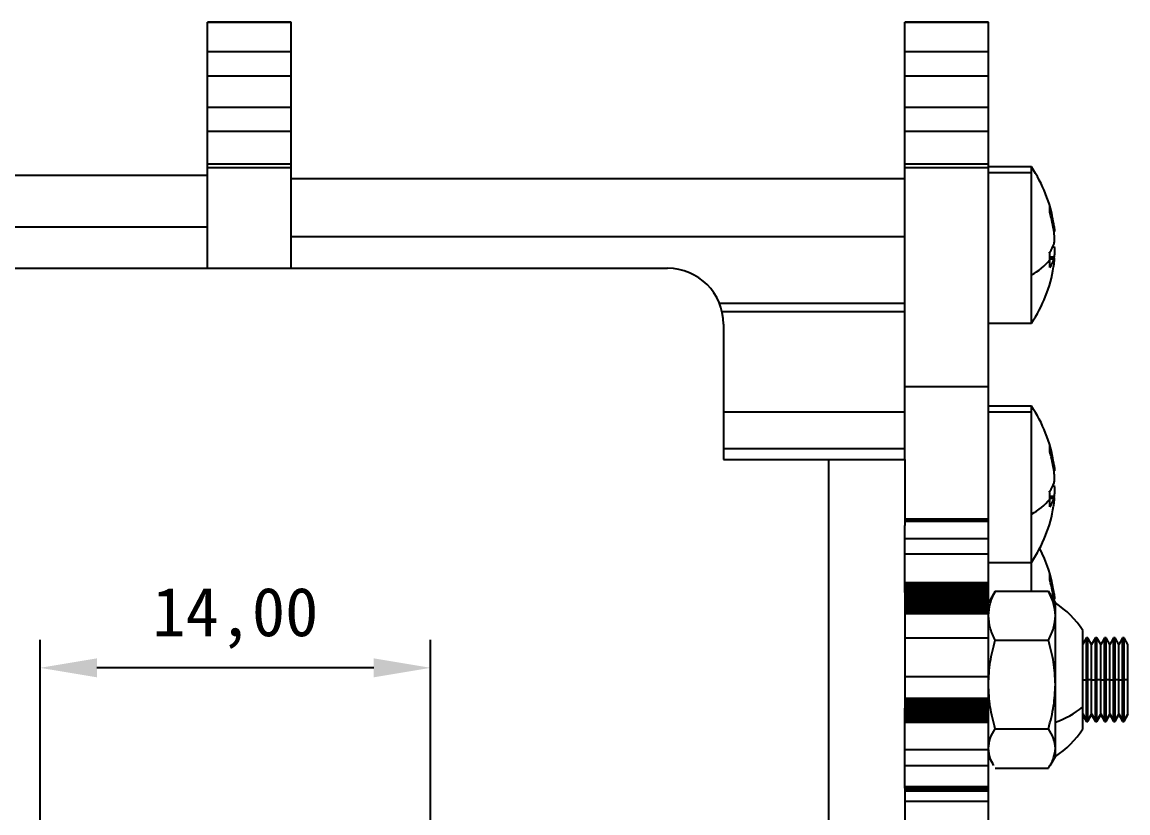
# Model space of a CAD drawing. Header units: millimetres. Extents: x 0 to 1189, y 0 to 841.
# Drawn here: x 252.6 to 331.9, y 657.1 to 713.8 of the extents above; entities that cross this region are included whole.
import ezdxf

# ---------------------------------------------------------------- set-up
doc = ezdxf.new("R2010")
doc.units = ezdxf.units.MM
doc.header["$PDSIZE"] = -1
doc.layers.add('标注层', color=4, linetype='Continuous', lineweight=25)
doc.dimstyles.new('ISO-25', dxfattribs={"dimtxt": 2.5, "dimasz": 2.5, "dimexe": 1.25, "dimexo": 0.625, "dimtad": 1, "dimtxsty": 'Standard', "dimcen": 2.5, "dimadec": 0, "dimazin": 0, "dimtfac": 1, "dimtmove": 0, "dimatfit": 3, "dimfxl": 1, "dimarcsym": 0})

# ---------------------------------------------------------------- blocks, each defined once
blk = doc.blocks.new('*D2')
at = {"layer": 'Defpoints', "color": 0, "transparency": 16777216}
for p in [(253.911, 667.485), (253.911, 639.135), (281.911, 639.135)]:
    blk.add_point(p, dxfattribs=at)
at = {"layer": '标注层', "color": 0, "lineweight": -2, "transparency": 16777216}
for p, q in [((253.911, 639.135), (253.911, 669.485)), ((281.911, 639.135), (281.911, 669.485)), ((277.831, 667.485), (257.991, 667.485))]:
    blk.add_line(p, q, dxfattribs=at)
at = {"layer": '标注层', "color": 0, "transparency": 16777216}
for points in [[(257.991, 668.165), (257.991, 666.805), (253.911, 667.485)], [(277.831, 668.165), (277.831, 666.805), (281.911, 667.485)]]:
    blk.add_solid(points, dxfattribs=at)
at = {"layer": '标注层', "color": 0, "transparency": 16777216, "insert": (267.911, 671.05), "char_height": 3.5, "attachment_point": 5}
blk.add_mtext('14,00', dxfattribs=at)

msp = doc.modelspace()

# ---------------------------------------------------------------- linework, layer by layer
at = {"color": 7, "linetype": 'Continuous', "lineweight": 25}
for p, q in [((271.911, 713.789), (265.911, 713.789)), ((265.911, 713.784), (265.911, 713.789)), ((265.911, 713.784), (271.911, 713.784)), ((265.911, 711.673), (265.911, 713.784)), ((271.911, 713.784), (271.911, 713.789)), ((271.911, 711.673), (271.911, 713.784)), ((321.911, 713.789), (315.911, 713.789)), ((315.911, 713.784), (315.911, 713.789)), ((315.911, 713.784), (321.911, 713.784)), ((315.911, 711.673), (315.911, 713.784)), ((321.911, 713.784), (321.911, 713.789)), ((321.911, 711.673), (321.911, 713.784)), ((265.911, 711.673), (271.911, 711.673)), ((265.911, 709.926), (265.911, 711.673)), ((271.911, 709.926), (271.911, 711.673)), ((315.911, 711.673), (321.911, 711.673)), ((315.911, 709.926), (315.911, 711.673)), ((321.911, 709.926), (321.911, 711.673)), ((265.911, 709.926), (271.911, 709.926)), ((265.911, 707.678), (265.911, 709.926)), ((271.911, 707.678), (271.911, 709.926)), ((315.911, 709.926), (321.911, 709.926)), ((315.911, 707.678), (315.911, 709.926)), ((321.911, 707.678), (321.911, 709.926)), ((265.911, 707.678), (271.911, 707.678)), ((265.911, 705.966), (265.911, 707.678)), ((271.911, 705.966), (271.911, 707.678)), ((315.911, 707.678), (321.911, 707.678)), ((315.911, 705.966), (315.911, 707.678)), ((321.911, 705.966), (321.911, 707.678)), ((265.911, 705.966), (271.911, 705.966)), ((265.911, 703.599), (265.911, 705.966)), ((271.911, 703.599), (271.911, 705.966)), ((315.911, 705.966), (321.911, 705.966)), ((315.911, 703.599), (315.911, 705.966)), ((321.911, 703.599), (321.911, 705.966)), ((271.911, 703.599), (265.911, 703.599)), ((265.911, 703.375), (265.911, 703.599)), ((265.911, 703.375), (271.911, 703.375)), ((265.911, 696.135), (265.911, 703.375)), ((271.911, 703.375), (271.911, 703.599)), ((271.911, 696.135), (271.911, 703.375)), ((321.911, 703.599), (315.911, 703.599)), ((315.911, 703.375), (315.911, 703.599)), ((315.911, 703.375), (321.911, 703.375)), ((315.911, 687.635), (315.911, 703.375)), ((321.911, 703.375), (321.911, 703.599)), ((324.996, 703.404), (321.911, 703.404)), ((321.911, 687.635), (321.911, 703.375)), ((324.996, 702.979), (324.996, 703.404)), ((215.911, 702.812), (265.911, 702.812)), ((271.911, 702.577), (315.911, 702.577)), ((324.996, 702.979), (321.911, 702.979)), ((324.996, 695.665), (324.996, 702.979)), ((215.911, 699.108), (265.911, 699.108)), ((326.609, 698.771), (326.683, 698.771)), ((271.87, 697.791), (271.87, 697.788)), ((271.911, 698.413), (315.911, 698.413)), ((326.683, 696.836), (326.318, 696.836)), ((225.384, 696.135), (298.911, 696.135)), ((324.996, 692.204), (324.996, 695.665)), ((302.618, 693.639), (315.911, 693.639)), ((302.81, 693.03), (315.911, 693.03)), ((321.911, 692.204), (324.996, 692.204)), ((302.911, 692.135), (302.911, 682.426)), ((321.911, 687.635), (315.911, 687.635)), ((315.911, 682.426), (315.911, 687.635)), ((321.911, 678.174), (321.911, 687.635)), ((302.911, 685.845), (315.911, 685.845)), ((324.996, 686.249), (321.911, 686.249)), ((324.996, 685.824), (324.996, 686.249)), ((324.996, 685.824), (321.911, 685.824)), ((324.996, 678.51), (324.996, 685.824)), ((302.911, 683.208), (315.911, 683.208)), ((302.911, 682.426), (310.438, 682.426)), ((310.438, 682.426), (310.438, 595.845)), ((310.438, 682.426), (315.911, 682.426)), ((315.911, 682.426), (315.911, 677.694)), ((326.609, 681.616), (326.683, 681.616)), ((326.683, 679.681), (326.318, 679.681)), ((315.911, 678.174), (321.911, 678.174)), ((315.911, 678.053), (321.911, 678.053)), ((315.911, 678.053), (321.911, 678.053)), ((315.911, 678.052), (321.911, 678.052)), ((315.911, 678.051), (321.911, 678.051)), ((315.911, 678.05), (321.911, 678.05)), ((315.911, 678.047), (321.911, 678.047)), ((315.911, 678.045), (321.911, 678.045)), ((315.911, 678.041), (321.911, 678.041)), ((315.911, 678.038), (321.911, 678.038)), ((315.911, 678.033), (321.911, 678.033)), ((315.911, 678.029), (321.911, 678.029)), ((315.911, 678.023), (321.911, 678.023)), ((315.911, 678.017), (321.911, 678.017)), ((315.911, 678.011), (321.911, 678.011)), ((321.911, 678.053), (321.911, 678.174)), ((321.911, 678.052), (321.911, 678.053)), ((321.911, 678.053), (321.911, 678.053)), ((321.911, 678.051), (321.911, 678.052)), ((321.911, 678.05), (321.911, 678.051)), ((321.911, 678.047), (321.911, 678.05)), ((321.911, 678.045), (321.911, 678.047)), ((321.911, 678.041), (321.911, 678.045)), ((321.911, 678.038), (321.911, 678.041)), ((321.911, 678.033), (321.911, 678.038)), ((321.911, 678.029), (321.911, 678.033)), ((321.911, 678.023), (321.911, 678.029)), ((321.911, 678.017), (321.911, 678.023)), ((321.911, 678.011), (321.911, 678.017)), ((321.911, 676.768), (321.911, 678.011)), ((324.996, 675.049), (324.996, 678.51)), ((315.911, 676.768), (315.911, 677.694)), ((315.911, 676.768), (321.911, 676.768)), ((315.911, 675.663), (315.911, 676.768)), ((321.911, 675.663), (321.911, 676.768)), ((315.911, 675.663), (321.911, 675.663)), ((315.911, 673.609), (315.911, 675.663)), ((321.911, 673.609), (321.911, 675.663)), ((321.911, 675.049), (324.996, 675.049)), ((324.996, 672.974), (324.996, 675.049)), ((315.911, 673.609), (321.911, 673.609)), ((315.911, 673.55), (315.911, 673.609)), ((315.911, 673.55), (321.911, 673.55)), ((315.911, 673.492), (315.911, 673.55)), ((315.911, 673.492), (321.911, 673.492)), ((315.911, 673.434), (315.911, 673.492)), ((315.911, 673.434), (321.911, 673.434)), ((315.911, 673.376), (315.911, 673.434)), ((315.911, 673.376), (321.911, 673.376)), ((315.911, 673.319), (315.911, 673.376)), ((315.911, 673.319), (321.911, 673.319)), ((315.911, 673.262), (315.911, 673.319)), ((315.911, 673.262), (321.911, 673.262)), ((315.911, 673.205), (315.911, 673.262)), ((315.911, 673.205), (321.911, 673.205)), ((315.911, 673.149), (315.911, 673.205)), ((321.911, 673.55), (321.911, 673.609)), ((321.911, 673.492), (321.911, 673.55)), ((321.911, 673.434), (321.911, 673.492)), ((321.911, 673.376), (321.911, 673.434)), ((321.911, 673.319), (321.911, 673.376)), ((321.911, 673.262), (321.911, 673.319)), ((321.911, 673.205), (321.911, 673.262)), ((321.911, 673.149), (321.911, 673.205)), ((315.911, 673.149), (321.911, 673.149)), ((315.911, 673.093), (315.911, 673.149)), ((315.911, 673.093), (321.911, 673.093)), ((315.911, 673.037), (315.911, 673.093)), ((315.911, 673.037), (321.911, 673.037)), ((315.911, 672.982), (315.911, 673.037)), ((315.911, 672.982), (321.911, 672.982)), ((315.911, 672.928), (315.911, 672.982)), ((315.911, 672.928), (321.911, 672.928)), ((315.911, 672.896), (315.911, 672.928)), ((315.911, 672.896), (315.911, 664.584)), ((315.911, 672.873), (321.911, 672.873)), ((315.911, 672.82), (321.911, 672.82)), ((315.911, 672.766), (321.911, 672.766)), ((315.911, 672.713), (321.911, 672.713)), ((315.911, 672.66), (321.911, 672.66)), ((315.911, 672.608), (321.911, 672.608)), ((315.911, 672.556), (321.911, 672.556)), ((315.911, 672.505), (321.911, 672.505)), ((315.911, 672.454), (321.911, 672.454)), ((315.911, 672.404), (321.911, 672.404)), ((321.911, 673.093), (321.911, 673.149)), ((321.911, 673.037), (321.911, 673.093)), ((321.911, 672.982), (321.911, 673.037)), ((321.911, 672.928), (321.911, 672.982)), ((321.911, 672.873), (321.911, 672.928)), ((321.911, 672.82), (321.911, 672.873)), ((321.911, 672.766), (321.911, 672.82)), ((322.287, 672.786), (321.911, 672.135)), ((321.911, 672.713), (321.911, 672.766)), ((321.911, 672.66), (321.911, 672.713)), ((321.911, 672.608), (321.911, 672.66)), ((321.911, 672.556), (321.911, 672.608)), ((321.911, 672.505), (321.911, 672.556)), ((321.911, 672.454), (321.911, 672.505)), ((321.911, 672.404), (321.911, 672.454)), ((321.911, 672.354), (321.911, 672.404)), ((322.402, 672.974), (322.302, 672.777)), ((322.402, 672.974), (326.22, 672.974)), ((326.22, 672.974), (326.319, 672.777)), ((326.711, 672.135), (326.335, 672.787)), ((326.609, 672.409), (326.683, 672.409)), ((315.911, 672.354), (321.911, 672.354)), ((315.911, 672.305), (321.911, 672.305)), ((315.911, 672.257), (321.911, 672.257)), ((315.911, 672.209), (321.911, 672.209)), ((315.911, 672.162), (321.911, 672.162)), ((315.911, 672.115), (321.911, 672.115)), ((315.911, 672.07), (321.911, 672.07)), ((315.911, 672.025), (321.911, 672.025)), ((315.911, 671.981), (321.911, 671.981)), ((315.911, 671.938), (321.911, 671.938)), ((315.911, 671.896), (321.911, 671.896)), ((315.911, 671.854), (321.911, 671.854)), ((315.911, 671.814), (321.911, 671.814)), ((315.911, 671.775), (321.911, 671.775)), ((315.911, 671.736), (321.911, 671.736)), ((315.911, 671.699), (321.911, 671.699)), ((315.911, 671.663), (321.911, 671.663)), ((315.911, 671.627), (321.911, 671.627)), ((315.911, 671.593), (321.911, 671.593)), ((321.911, 672.305), (321.911, 672.354)), ((321.911, 672.257), (321.911, 672.305)), ((321.911, 672.209), (321.911, 672.257)), ((321.911, 672.162), (321.911, 672.209)), ((321.911, 672.115), (321.911, 672.162)), ((321.911, 672.07), (321.911, 672.115)), ((321.911, 672.025), (321.911, 672.07)), ((321.911, 671.981), (321.911, 672.025)), ((321.911, 671.938), (321.911, 671.981)), ((321.911, 671.896), (321.911, 671.938)), ((321.911, 671.854), (321.911, 671.896)), ((321.911, 671.814), (321.911, 671.854)), ((321.911, 671.775), (321.911, 671.814)), ((321.911, 671.736), (321.911, 671.775)), ((321.911, 671.699), (321.911, 671.736)), ((321.911, 671.663), (321.911, 671.699)), ((321.911, 671.627), (321.911, 671.663)), ((321.911, 671.593), (321.911, 671.627)), ((321.911, 671.559), (321.911, 671.593)), ((326.711, 671.218), (326.711, 672.135)), ((315.911, 671.559), (321.911, 671.559)), ((315.911, 671.526), (321.911, 671.526)), ((315.911, 671.495), (321.911, 671.495)), ((315.911, 671.464), (321.911, 671.464)), ((315.911, 671.434), (321.911, 671.434)), ((315.911, 671.405), (321.911, 671.405)), ((315.911, 671.376), (321.911, 671.376)), ((321.911, 671.526), (321.911, 671.559)), ((321.911, 671.495), (321.911, 671.526)), ((321.911, 671.464), (321.911, 671.495)), ((321.911, 671.434), (321.911, 671.464)), ((321.911, 671.405), (321.911, 671.434)), ((321.911, 671.376), (321.911, 671.405)), ((321.911, 669.647), (321.911, 671.376)), ((326.711, 666.293), (326.711, 671.218)), ((328.675, 669.578), (328.675, 670.167)), ((315.911, 669.647), (321.911, 669.647)), ((321.911, 666.856), (321.911, 669.647)), ((322.402, 669.462), (326.22, 669.462)), ((328.936, 669.635), (328.675, 669.185)), ((328.936, 669.635), (328.675, 669.185)), ((328.675, 664.682), (328.675, 669.578)), ((329.044, 669.635), (328.936, 669.635)), ((329.044, 669.635), (328.936, 669.635)), ((328.936, 663.74), (328.936, 669.635)), ((328.936, 666.635), (328.936, 669.635)), ((329.314, 669.167), (329.044, 669.635)), ((329.314, 669.167), (329.044, 669.635)), ((329.044, 663.74), (329.044, 669.635)), ((329.044, 666.635), (329.044, 669.635)), ((329.585, 669.635), (329.314, 669.167)), ((329.585, 669.635), (329.314, 669.167)), ((329.693, 669.635), (329.585, 669.635)), ((329.693, 669.635), (329.585, 669.635)), ((329.585, 663.74), (329.585, 669.635)), ((329.585, 666.635), (329.585, 669.635)), ((329.963, 669.167), (329.693, 669.635)), ((329.963, 669.167), (329.693, 669.635)), ((329.693, 663.74), (329.693, 669.635)), ((329.693, 666.635), (329.693, 669.635)), ((330.234, 669.635), (329.963, 669.167)), ((330.234, 669.635), (329.963, 669.167)), ((330.342, 669.635), (330.234, 669.635)), ((330.342, 669.635), (330.234, 669.635)), ((330.234, 663.74), (330.234, 669.635)), ((330.234, 666.635), (330.234, 669.635)), ((330.613, 669.167), (330.342, 669.635)), ((330.613, 669.167), (330.342, 669.635)), ((330.342, 663.74), (330.342, 669.635)), ((330.342, 666.635), (330.342, 669.635)), ((330.883, 669.635), (330.613, 669.167)), ((330.883, 669.635), (330.613, 669.167)), ((330.991, 669.635), (330.883, 669.635)), ((330.991, 669.635), (330.883, 669.635)), ((330.883, 663.74), (330.883, 669.635)), ((330.883, 666.635), (330.883, 669.635)), ((331.262, 669.167), (330.991, 669.635)), ((331.262, 669.167), (330.991, 669.635)), ((330.991, 663.74), (330.991, 669.635)), ((330.991, 666.635), (330.991, 669.635)), ((331.532, 669.635), (331.262, 669.167)), ((331.532, 669.635), (331.262, 669.167)), ((331.641, 669.635), (331.532, 669.635)), ((331.641, 669.635), (331.532, 669.635)), ((331.532, 663.74), (331.532, 669.635)), ((331.532, 666.635), (331.532, 669.635)), ((331.911, 669.167), (331.641, 669.635)), ((331.911, 669.167), (331.641, 669.635)), ((331.641, 663.74), (331.641, 669.635)), ((331.641, 666.635), (331.641, 669.635)), ((329.314, 664.192), (329.314, 669.167)), ((329.314, 666.635), (329.314, 669.167)), ((329.963, 664.192), (329.963, 669.167)), ((329.963, 666.635), (329.963, 669.167)), ((330.613, 664.192), (330.613, 669.167)), ((330.613, 666.635), (330.613, 669.167)), ((331.262, 664.192), (331.262, 669.167)), ((331.262, 666.635), (331.262, 669.167)), ((331.911, 664.192), (331.911, 669.167)), ((331.911, 666.635), (331.911, 669.167)), ((315.911, 666.856), (321.911, 666.856)), ((321.911, 665.307), (321.911, 666.856)), ((326.711, 663.594), (326.711, 666.293)), ((328.936, 663.635), (328.936, 666.635)), ((328.936, 666.635), (329.044, 666.635)), ((329.314, 666.635), (329.044, 666.635)), ((329.044, 663.635), (329.044, 666.635)), ((329.314, 666.635), (329.585, 666.635)), ((329.314, 664.104), (329.314, 666.635)), ((329.585, 663.635), (329.585, 666.635)), ((329.585, 666.635), (329.693, 666.635)), ((329.963, 666.635), (329.693, 666.635)), ((329.693, 663.635), (329.693, 666.635)), ((329.963, 664.104), (329.963, 666.635)), ((329.963, 666.635), (330.234, 666.635)), ((330.234, 663.635), (330.234, 666.635)), ((330.234, 666.635), (330.342, 666.635)), ((330.342, 663.635), (330.342, 666.635)), ((330.613, 666.635), (330.342, 666.635)), ((330.613, 664.104), (330.613, 666.635)), ((330.613, 666.635), (330.883, 666.635)), ((330.883, 663.635), (330.883, 666.635)), ((330.883, 666.635), (330.991, 666.635)), ((330.991, 663.635), (330.991, 666.635)), ((331.262, 666.635), (330.991, 666.635)), ((331.262, 664.104), (331.262, 666.635)), ((331.262, 666.635), (331.532, 666.635)), ((331.532, 663.635), (331.532, 666.635)), ((331.532, 666.635), (331.641, 666.635)), ((331.641, 663.635), (331.641, 666.635)), ((331.911, 666.635), (331.641, 666.635)), ((331.911, 664.104), (331.911, 666.635)), ((315.911, 665.307), (321.911, 665.307)), ((315.911, 665.291), (321.911, 665.291)), ((315.911, 665.274), (321.911, 665.274)), ((315.911, 665.256), (321.911, 665.256)), ((315.911, 665.237), (321.911, 665.237)), ((321.911, 665.291), (321.911, 665.307)), ((321.911, 665.274), (321.911, 665.291)), ((321.911, 665.256), (321.911, 665.274)), ((321.911, 665.237), (321.911, 665.256)), ((321.911, 665.217), (321.911, 665.237)), ((315.911, 665.217), (321.911, 665.217)), ((315.911, 665.196), (321.911, 665.196)), ((315.911, 665.175), (321.911, 665.175)), ((315.911, 665.152), (321.911, 665.152)), ((315.911, 665.128), (321.911, 665.128)), ((315.911, 665.103), (321.911, 665.103)), ((315.911, 665.078), (321.911, 665.078)), ((315.911, 665.051), (321.911, 665.051)), ((315.911, 665.023), (321.911, 665.023)), ((315.911, 664.994), (321.911, 664.994)), ((315.911, 664.964), (321.911, 664.964)), ((315.911, 664.934), (321.911, 664.934)), ((315.911, 664.902), (321.911, 664.902)), ((315.911, 664.869), (321.911, 664.869)), ((315.911, 664.835), (321.911, 664.835)), ((315.911, 664.8), (321.911, 664.8)), ((315.911, 664.765), (321.911, 664.765)), ((315.911, 664.729), (321.911, 664.729)), ((315.911, 664.692), (321.911, 664.692)), ((315.911, 664.654), (321.911, 664.654)), ((315.911, 664.615), (321.911, 664.615)), ((315.911, 664.576), (315.911, 664.584)), ((315.911, 664.576), (321.911, 664.576)), ((315.911, 664.536), (315.911, 664.576)), ((315.911, 664.536), (321.911, 664.536)), ((315.911, 664.496), (315.911, 664.536)), ((315.911, 664.496), (321.911, 664.496)), ((315.911, 664.455), (315.911, 664.496)), ((315.911, 664.455), (321.911, 664.455)), ((315.911, 664.414), (315.911, 664.455)), ((321.911, 665.196), (321.911, 665.217)), ((321.911, 665.175), (321.911, 665.196)), ((321.911, 665.152), (321.911, 665.175)), ((321.911, 665.128), (321.911, 665.152)), ((321.911, 665.103), (321.911, 665.128)), ((321.911, 665.078), (321.911, 665.103)), ((321.911, 665.051), (321.911, 665.078)), ((321.911, 665.023), (321.911, 665.051)), ((321.911, 664.994), (321.911, 665.023)), ((321.911, 664.964), (321.911, 664.994)), ((321.911, 664.934), (321.911, 664.964)), ((321.911, 664.902), (321.911, 664.934)), ((321.911, 664.869), (321.911, 664.902)), ((321.911, 664.835), (321.911, 664.869)), ((321.911, 664.8), (321.911, 664.835)), ((321.911, 664.765), (321.911, 664.8)), ((321.911, 664.729), (321.911, 664.765)), ((321.911, 664.692), (321.911, 664.729)), ((321.911, 664.654), (321.911, 664.692)), ((321.911, 664.615), (321.911, 664.654)), ((321.911, 664.576), (321.911, 664.615)), ((321.911, 664.536), (321.911, 664.576)), ((321.911, 664.496), (321.911, 664.536)), ((321.911, 664.455), (321.911, 664.496)), ((321.911, 664.414), (321.911, 664.455)), ((328.675, 663.103), (328.675, 664.682)), ((315.911, 664.414), (321.911, 664.414)), ((315.911, 664.372), (315.911, 664.414)), ((315.911, 664.372), (321.911, 664.372)), ((315.911, 664.329), (315.911, 664.372)), ((315.911, 664.329), (321.911, 664.329)), ((315.911, 664.286), (315.911, 664.329)), ((315.911, 664.286), (321.911, 664.286)), ((315.911, 664.243), (315.911, 664.286)), ((315.911, 664.243), (321.911, 664.243)), ((315.911, 664.199), (315.911, 664.243)), ((315.911, 664.199), (321.911, 664.199)), ((315.911, 664.155), (315.911, 664.199)), ((315.911, 664.155), (321.911, 664.155)), ((315.911, 664.11), (315.911, 664.155)), ((315.911, 664.11), (321.911, 664.11)), ((315.911, 664.065), (315.911, 664.11)), ((315.911, 664.065), (321.911, 664.065)), ((315.911, 664.02), (315.911, 664.065)), ((315.911, 664.02), (321.911, 664.02)), ((315.911, 663.974), (315.911, 664.02)), ((315.911, 663.974), (321.911, 663.974)), ((315.911, 663.927), (315.911, 663.974)), ((315.911, 663.927), (321.911, 663.927)), ((315.911, 663.88), (315.911, 663.927)), ((315.911, 663.88), (321.911, 663.88)), ((315.911, 663.833), (315.911, 663.88)), ((315.911, 663.833), (321.911, 663.833)), ((315.911, 663.785), (315.911, 663.833)), ((315.911, 663.785), (321.911, 663.785)), ((315.911, 663.737), (315.911, 663.785)), ((315.911, 663.737), (321.911, 663.737)), ((315.911, 663.689), (315.911, 663.737)), ((315.911, 663.689), (321.911, 663.689)), ((315.911, 663.64), (315.911, 663.689)), ((315.911, 663.64), (321.911, 663.64)), ((315.911, 663.59), (315.911, 663.64)), ((321.911, 664.372), (321.911, 664.414)), ((321.911, 664.329), (321.911, 664.372)), ((321.911, 664.286), (321.911, 664.329)), ((321.911, 664.243), (321.911, 664.286)), ((321.911, 664.199), (321.911, 664.243)), ((321.911, 664.155), (321.911, 664.199)), ((321.911, 664.11), (321.911, 664.155)), ((321.911, 664.065), (321.911, 664.11)), ((321.911, 664.02), (321.911, 664.065)), ((321.911, 663.974), (321.911, 664.02)), ((321.911, 663.927), (321.911, 663.974)), ((321.911, 663.88), (321.911, 663.927)), ((321.911, 663.833), (321.911, 663.88)), ((321.911, 663.785), (321.911, 663.833)), ((321.911, 663.737), (321.911, 663.785)), ((321.911, 663.689), (321.911, 663.737)), ((321.911, 663.64), (321.911, 663.689)), ((321.911, 663.59), (321.911, 663.64)), ((328.675, 664.086), (328.936, 663.635)), ((328.675, 664.086), (328.936, 663.635)), ((328.936, 663.74), (329.044, 663.74)), ((328.936, 663.635), (328.936, 663.74)), ((329.314, 664.192), (329.044, 663.74)), ((329.044, 663.635), (329.314, 664.104)), ((329.044, 663.635), (329.314, 664.104)), ((329.044, 663.635), (329.044, 663.74)), ((329.314, 664.192), (329.585, 663.74)), ((329.314, 664.104), (329.314, 664.192)), ((329.314, 664.104), (329.585, 663.635)), ((329.314, 664.104), (329.585, 663.635)), ((329.585, 663.74), (329.693, 663.74)), ((329.585, 663.635), (329.585, 663.74)), ((329.963, 664.192), (329.693, 663.74)), ((329.693, 663.635), (329.963, 664.104)), ((329.693, 663.635), (329.963, 664.104)), ((329.693, 663.635), (329.693, 663.74)), ((329.963, 664.192), (330.234, 663.74)), ((329.963, 664.104), (329.963, 664.192)), ((329.963, 664.104), (330.234, 663.635)), ((329.963, 664.104), (330.234, 663.635)), ((330.234, 663.74), (330.342, 663.74)), ((330.234, 663.635), (330.234, 663.74)), ((330.613, 664.192), (330.342, 663.74)), ((330.342, 663.635), (330.613, 664.104)), ((330.342, 663.635), (330.613, 664.104)), ((330.342, 663.635), (330.342, 663.74)), ((330.613, 664.192), (330.883, 663.74)), ((330.613, 664.104), (330.613, 664.192)), ((330.613, 664.104), (330.883, 663.635)), ((330.613, 664.104), (330.883, 663.635)), ((330.883, 663.74), (330.991, 663.74)), ((330.883, 663.635), (330.883, 663.74)), ((331.262, 664.192), (330.991, 663.74)), ((330.991, 663.635), (331.262, 664.104)), ((330.991, 663.635), (331.262, 664.104)), ((330.991, 663.635), (330.991, 663.74)), ((331.262, 664.192), (331.532, 663.74)), ((331.262, 664.104), (331.262, 664.192)), ((331.262, 664.104), (331.532, 663.635)), ((331.262, 664.104), (331.532, 663.635)), ((331.532, 663.74), (331.641, 663.74)), ((331.532, 663.635), (331.532, 663.74)), ((331.911, 664.192), (331.641, 663.74)), ((331.641, 663.635), (331.911, 664.104)), ((331.641, 663.635), (331.911, 664.104)), ((331.641, 663.635), (331.641, 663.74)), ((331.911, 664.104), (331.911, 664.192)), ((315.911, 663.59), (321.911, 663.59)), ((315.911, 661.629), (315.911, 663.59)), ((321.911, 661.629), (321.911, 663.59)), ((322.402, 663.123), (326.22, 663.123)), ((326.711, 661.71), (326.711, 663.594)), ((328.936, 663.635), (329.044, 663.635)), ((328.936, 663.635), (329.044, 663.635)), ((329.585, 663.635), (329.693, 663.635)), ((329.585, 663.635), (329.693, 663.635)), ((330.234, 663.635), (330.342, 663.635)), ((330.234, 663.635), (330.342, 663.635)), ((330.883, 663.635), (330.991, 663.635)), ((330.883, 663.635), (330.991, 663.635)), ((331.532, 663.635), (331.641, 663.635)), ((331.532, 663.635), (331.641, 663.635)), ((315.911, 661.629), (321.911, 661.629)), ((315.911, 660.472), (315.911, 661.629)), ((321.911, 660.472), (321.911, 661.629)), ((326.711, 661.135), (326.711, 661.71)), ((315.911, 660.472), (321.911, 660.472)), ((315.911, 658.984), (315.911, 660.472)), ((321.911, 661.135), (322.287, 660.484)), ((321.911, 658.984), (321.911, 660.472)), ((326.335, 660.484), (326.711, 661.135)), ((322.402, 660.297), (326.22, 660.297)), ((315.911, 658.984), (321.911, 658.984)), ((315.911, 658.965), (315.911, 658.984)), ((315.911, 658.965), (321.911, 658.965)), ((315.911, 658.947), (315.911, 658.965)), ((315.911, 658.947), (321.911, 658.947)), ((315.911, 658.929), (315.911, 658.947)), ((315.911, 658.929), (321.911, 658.929)), ((315.911, 658.911), (315.911, 658.929)), ((315.911, 658.911), (321.911, 658.911)), ((315.911, 658.895), (315.911, 658.911)), ((315.911, 658.895), (321.911, 658.895)), ((315.911, 658.878), (315.911, 658.895)), ((321.911, 658.965), (321.911, 658.984)), ((321.911, 658.947), (321.911, 658.965)), ((321.911, 658.929), (321.911, 658.947)), ((321.911, 658.911), (321.911, 658.929)), ((321.911, 658.895), (321.911, 658.911)), ((321.911, 658.878), (321.911, 658.895)), ((315.911, 658.878), (321.911, 658.878)), ((315.911, 658.866), (315.911, 658.878)), ((315.911, 658.866), (315.911, 624.144)), ((315.911, 658.863), (321.911, 658.863)), ((315.911, 658.847), (321.911, 658.847)), ((315.911, 658.833), (321.911, 658.833)), ((315.911, 658.818), (321.911, 658.818)), ((315.911, 658.805), (321.911, 658.805)), ((315.911, 658.792), (321.911, 658.792)), ((315.911, 658.779), (321.911, 658.779)), ((315.911, 658.767), (321.911, 658.767)), ((315.911, 658.755), (321.911, 658.755)), ((315.911, 658.744), (321.911, 658.744)), ((315.911, 658.734), (321.911, 658.734)), ((315.911, 658.724), (321.911, 658.724)), ((315.911, 658.715), (321.911, 658.715)), ((315.911, 658.706), (321.911, 658.706)), ((315.911, 658.698), (321.911, 658.698)), ((315.911, 658.69), (321.911, 658.69)), ((315.911, 658.684), (321.911, 658.684)), ((315.911, 658.678), (321.911, 658.678)), ((315.911, 658.673), (321.911, 658.673)), ((315.911, 658.668), (321.911, 658.668)), ((315.911, 658.665), (321.911, 658.665)), ((315.911, 658.662), (321.911, 658.662)), ((315.911, 658.66), (321.911, 658.66)), ((315.911, 658.66), (321.911, 658.66)), ((321.911, 658.863), (321.911, 658.878)), ((321.911, 658.847), (321.911, 658.863)), ((321.911, 658.833), (321.911, 658.847)), ((321.911, 658.818), (321.911, 658.833)), ((321.911, 658.805), (321.911, 658.818)), ((321.911, 658.792), (321.911, 658.805)), ((321.911, 658.779), (321.911, 658.792)), ((321.911, 658.767), (321.911, 658.779)), ((321.911, 658.755), (321.911, 658.767)), ((321.911, 658.744), (321.911, 658.755)), ((321.911, 658.734), (321.911, 658.744)), ((321.911, 658.724), (321.911, 658.734)), ((321.911, 658.715), (321.911, 658.724)), ((321.911, 658.706), (321.911, 658.715)), ((321.911, 658.698), (321.911, 658.706)), ((321.911, 658.69), (321.911, 658.698)), ((321.911, 658.684), (321.911, 658.69)), ((321.911, 658.678), (321.911, 658.684)), ((321.911, 658.673), (321.911, 658.678)), ((321.911, 658.668), (321.911, 658.673)), ((321.911, 658.665), (321.911, 658.668)), ((321.911, 658.662), (321.911, 658.665)), ((321.911, 658.66), (321.911, 658.662)), ((321.911, 658.66), (321.911, 658.66)), ((321.911, 657.932), (321.911, 658.66)), ((315.911, 657.932), (321.911, 657.932)), ((321.911, 655.468), (321.911, 657.932))]:
    msp.add_line(p, q, dxfattribs=at)
at = {"color": 8, "linetype": 'Continuous', "lineweight": 25}
for p, q in [((326.548, 699.142), (326.621, 699.142)), ((326.621, 696.924), (326.317, 696.924)), ((326.621, 696.791), (326.319, 696.791)), ((326.548, 681.987), (326.621, 681.987)), ((326.621, 679.769), (326.317, 679.769)), ((326.621, 679.636), (326.319, 679.636)), ((326.548, 672.78), (326.621, 672.78)), ((328.675, 666.635), (328.936, 666.635)), ((328.675, 664.175), (328.936, 663.74))]:
    msp.add_line(p, q, dxfattribs=at)
at = {"color": 7, "linetype": 'Continuous', "lineweight": 25, "flags": 128}
for points in [[(326.587, 696.232), (326.595, 696.282), (326.621, 696.465)], [(326.587, 679.077), (326.595, 679.128), (326.621, 679.311)]]:
    msp.add_lwpolyline(points, dxfattribs=at)
at = {"color": 7, "linetype": 'Continuous', "lineweight": 25}
for centre, radius, start, end in [((316.711, 697.804), 10, 9.04035, 34.0558), ((318.078, 698.021), 8.616, 7.47657, 17.33256), ((324.679, 700.358), 1.64, 351.96916, 8.03084), ((318.078, 697.562), 8.616, 7.47654, 17.33252), ((324.72, 698.529), 2.002, 322.24232, 341.69984), ((316.562, 696.743), 9.756, 0.01025, 3.28947), ((323.005, 699.455), 4.281, 297.71118, 320.71372), ((316.711, 697.804), 10, 325.9442, 350.95965), ((324.72, 697.42), 2.002, 322.24247, 341.6994), ((316.929, 696.743), 9.39, 356.64688, 0.01096), ((298.911, 692.135), 4, 0, 90), ((316.711, 680.649), 10, 9.04035, 34.0558), ((318.078, 680.866), 8.616, 7.47654, 17.33252), ((324.679, 683.204), 1.64, 351.96925, 8.03075), ((318.078, 680.408), 8.616, 7.47652, 17.3326), ((324.72, 681.374), 2.002, 322.24247, 341.6994), ((323.005, 682.3), 4.281, 297.71085, 320.71404), ((316.562, 679.588), 9.756, 0.01025, 3.28947), ((324.72, 680.265), 2.002, 322.24263, 341.69953), ((316.929, 679.588), 9.39, 356.64693, 0.01093), ((316.711, 680.649), 10, 325.9442, 350.95965), ((316.711, 671.442), 10, 9.04035, 27.4101), ((318.078, 671.659), 8.616, 7.47652, 17.3326), ((324.679, 673.996), 1.64, 351.96921, 8.03079), ((318.078, 671.201), 8.616, 7.47657, 17.33256), ((323.169, 666.635), 6.542, 32.68034, 57.22092), ((324.742, 669.465), 6.192, 288.53617, 309.42966), ((323.169, 666.635), 6.542, 302.77908, 327.31966)]:
    msp.add_arc(centre, radius, start, end, dxfattribs=at)
for points, knots in [([(326.621, 699.142), (326.629, 699.073), (326.646, 698.936), (326.654, 698.798), (326.647, 698.78), (326.643, 698.771)], [0, 0, 0, 0, 0.334728, 0.667317, 1, 1, 1, 1]), ([(326.621, 697.9), (326.629, 697.938), (326.646, 698.015), (326.653, 698.219), (326.646, 698.456), (326.629, 698.607), (326.621, 698.684)], [0, 0, 0, 0, 0.250684, 0.499768, 0.749079, 1, 1, 1, 1]), ([(326.621, 697.707), (326.629, 697.669), (326.646, 697.592), (326.653, 697.389), (326.646, 697.152), (326.629, 697), (326.621, 696.924)], [0, 0, 0, 0, 0.250685, 0.499768, 0.74908, 1, 1, 1, 1]), ([(326.621, 696.465), (326.629, 696.534), (326.646, 696.672), (326.653, 696.804), (326.646, 696.855), (326.629, 696.812), (326.621, 696.791)], [0, 0, 0, 0, 0.2506855, 0.4997684, 0.7490805, 1, 1, 1, 1]), ([(326.621, 681.987), (326.629, 681.918), (326.646, 681.782), (326.654, 681.644), (326.647, 681.626), (326.643, 681.617)], [0, 0, 0, 0, 0.334721, 0.667311, 1, 1, 1, 1]), ([(326.621, 680.745), (326.629, 680.784), (326.646, 680.86), (326.653, 681.064), (326.646, 681.301), (326.629, 681.453), (326.621, 681.529)], [0, 0, 0, 0, 0.250687, 0.499768, 0.74908, 1, 1, 1, 1]), ([(326.621, 680.552), (326.629, 680.514), (326.646, 680.437), (326.653, 680.234), (326.646, 679.997), (326.629, 679.845), (326.621, 679.769)], [0, 0, 0, 0, 0.250683, 0.499768, 0.749081, 1, 1, 1, 1]), ([(326.621, 679.311), (326.629, 679.38), (326.646, 679.517), (326.653, 679.649), (326.646, 679.7), (326.629, 679.657), (326.621, 679.636)], [0, 0, 0, 0, 0.250684, 0.499768, 0.74908, 1, 1, 1, 1]), ([(321.911, 671.218), (321.937, 671.516), (321.987, 672.111), (322.264, 672.687), (322.402, 672.974)], [0, 0, 0, 0, 0.501958, 1, 1, 1, 1]), ([(326.711, 671.218), (326.686, 671.516), (326.635, 672.111), (326.358, 672.687), (326.22, 672.974)], [0, 0, 0, 0, 0.501958, 1, 1, 1, 1]), ([(326.621, 672.78), (326.629, 672.711), (326.646, 672.575), (326.654, 672.436), (326.647, 672.418), (326.643, 672.41)], [0, 0, 0, 0, 0.334729, 0.667316, 1, 1, 1, 1]), ([(322.402, 669.462), (322.263, 669.751), (321.987, 670.326), (321.936, 670.921), (321.911, 671.218)], [0, 0, 0, 0, 0.501678, 1, 1, 1, 1]), ([(326.22, 669.462), (326.359, 669.751), (326.635, 670.326), (326.686, 670.921), (326.711, 671.218)], [0, 0, 0, 0, 0.501678, 1, 1, 1, 1]), ([(321.911, 666.293), (321.936, 666.83), (321.987, 667.904), (322.264, 668.943), (322.402, 669.462)], [0, 0, 0, 0, 0.500252, 1, 1, 1, 1]), ([(326.711, 666.293), (326.686, 666.83), (326.635, 667.904), (326.358, 668.943), (326.22, 669.462)], [0, 0, 0, 0, 0.500252, 1, 1, 1, 1]), ([(322.402, 663.123), (322.264, 663.643), (321.987, 664.682), (321.936, 665.756), (321.911, 666.293)], [0, 0, 0, 0, 0.5003781, 1, 1, 1, 1]), ([(326.22, 663.123), (326.363, 663.667), (326.637, 664.707), (326.687, 665.781), (326.711, 666.293)], [0, 0, 0, 0, 0.523258, 1, 1, 1, 1]), ([(321.911, 661.71), (321.936, 661.95), (321.987, 662.428), (322.264, 662.892), (322.402, 663.123)], [0, 0, 0, 0, 0.5002535, 1, 1, 1, 1]), ([(326.711, 661.71), (326.686, 661.95), (326.635, 662.428), (326.358, 662.892), (326.22, 663.123)], [0, 0, 0, 0, 0.500254, 1, 1, 1, 1]), ([(322.302, 660.493), (322.204, 660.66), (321.972, 661.058), (321.933, 661.47), (321.911, 661.71)], [0, 0, 0, 0, 0.418733, 1, 1, 1, 1]), ([(326.22, 660.297), (326.363, 660.539), (326.637, 661.003), (326.687, 661.482), (326.711, 661.71)], [0, 0, 0, 0, 0.523259, 1, 1, 1, 1])]:
    msp.add_open_spline(points, degree=3, knots=knots, dxfattribs=at)

# ---------------------------------------------------------------- dimensions: what is measured, and where the dimension line sits
at = {"layer": '标注层'}
dim = msp.add_linear_dim(base=(253.911, 667.485), p1=(281.911, 639.135), p2=(253.911, 639.135), dimstyle='ISO-25', override={"dimtxt": 3.5, "dimasz": 4.08, "dimexe": 2, "dimexo": 0, "dimgap": 1.524, "dimtih": 1, "dimtoh": 1, "dimlfac": 0.5, "dimzin": 0, "dimadec": 2, "dimtzin": 0}, dxfattribs=at)
dim.commit()
dim.dimension.update_dxf_attribs({"geometry": '*D2', "text_midpoint": (267.911, 671.05)})

doc.saveas('drawing.dxf')
